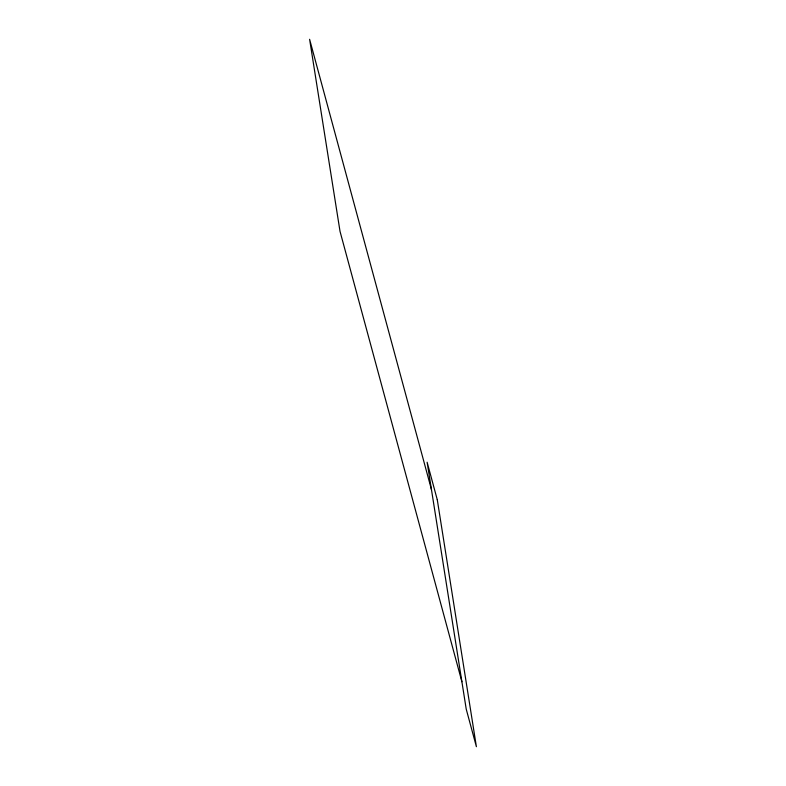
<?xml version="1.0" encoding="UTF-8"?>
<svg xmlns="http://www.w3.org/2000/svg" width="786" height="786" viewBox="0 0 786 786"><rect width="100%" height="100%" fill="white"/><g stroke="black" fill="none" stroke-linecap="round" stroke-linejoin="round"><path stroke-width="1.18" d="M431.475 489.658L309.605 39.3L340.024 231.369L461.893 681.727M437.281 499.749L427.122 462.217L466.236 709.168L476.395 746.7L437.281 499.749"/></g></svg>
